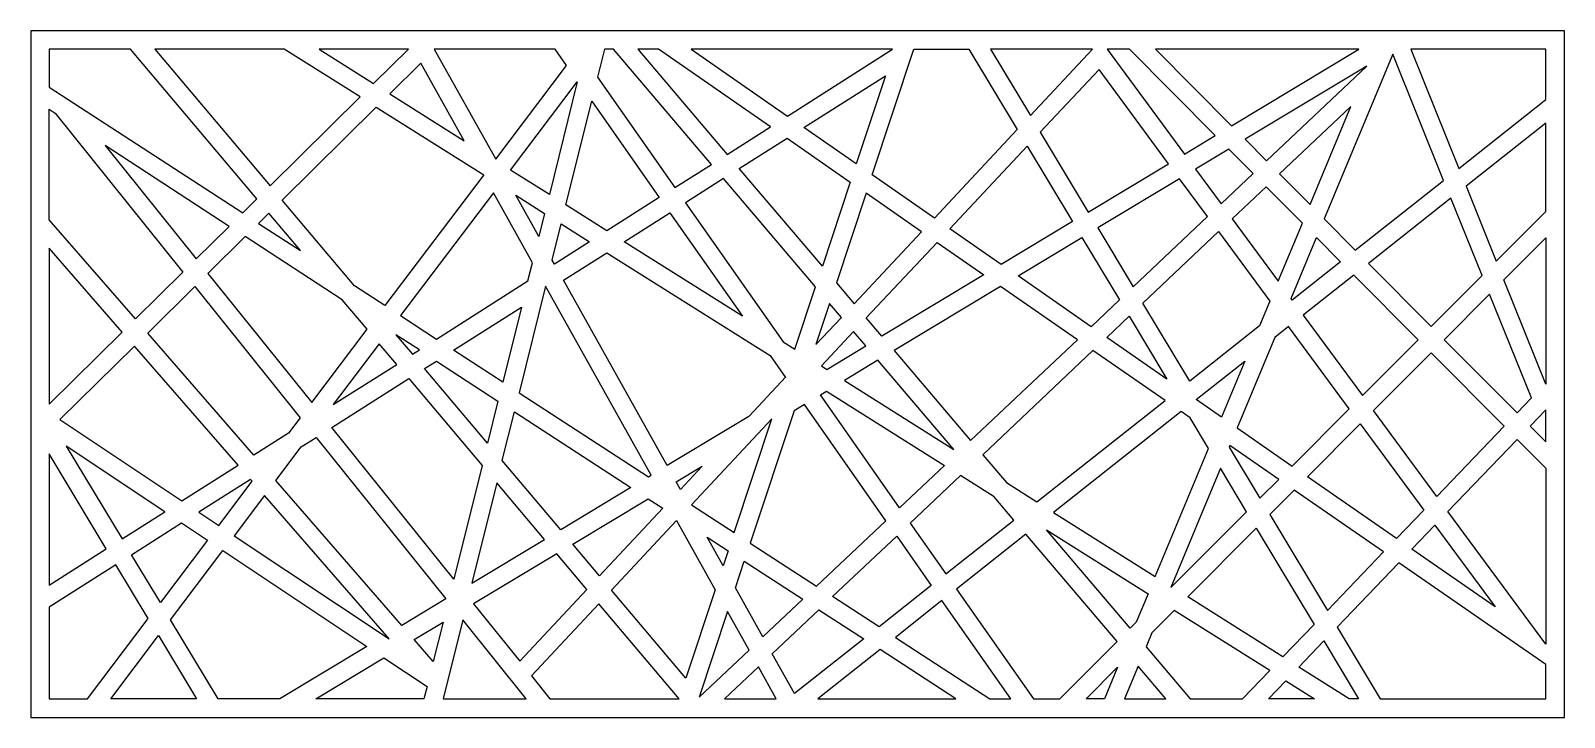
# Model space of a CAD drawing. Extents: x 1169 to 4707, y 33 to 1617.
import ezdxf

# ---------------------------------------------------------------- set-up
doc = ezdxf.new("R2010")
doc.units = 0
doc.layers.add('DEFAULT_LAYER', color=1, linetype='CONTINUOUS')

msp = doc.modelspace()

# ---------------------------------------------------------------- linework, layer by layer
at = {"layer": 'DEFAULT_LAYER'}
for points in [[(1168.8, 32.8), (4706.7, 32.8), (4706.7, 1617), (1168.8, 1617)], [(1211.5, 1486.7), (1658, 1196.4), (1690.8, 1228.8), (1399, 1574.2), (1211.5, 1574.2)], [(1721.3, 1259), (1928.7, 1464), (1753.8, 1574.2), (1455, 1574.2)], [(2040.2, 1574.2), (1834, 1574.2), (1959.9, 1494.9)], [(2405, 1537), (2378.9, 1574.2), (2099.8, 1574.2), (2241.5, 1320.7)], [(2513.1, 1574.2), (2492.6, 1574.2), (2476.5, 1509.6), (2655, 1255.1), (2739.1, 1308.6)], [(2617.1, 1574.2), (2569.3, 1574.2), (2775.5, 1331.7), (2875.3, 1395.1)], [(3157.1, 1574.2), (2692.2, 1574.2), (2914.5, 1420)], [(3110, 1284.4), (3206, 1574.2), (3333.1, 1574.2), (3444.5, 1388.7), (3253.7, 1184.8)], [(3383, 1574.2), (3474.9, 1421.1), (3618.1, 1574.2)], [(3703.3, 1574.2), (3652.2, 1574.2), (3830.5, 1332.2), (3901.4, 1374.9)], [(4232.4, 1574.2), (3763.7, 1574.2), (3939.1, 1397.7)], [(4310.9, 1562.9), (4152.7, 1182.8), (4224.5, 1110.6), (4428.3, 1271.7)], [(4352.4, 1574.2), (4463.2, 1299.4), (4663.9, 1458.1), (4663.9, 1574.2)], [(1997.1, 1471.4), (2168.8, 1363.1), (2068.7, 1542.2)], [(3793.7, 1310.1), (3633.3, 1527.8), (3497.8, 1383), (3608.4, 1198.5)], [(4250.9, 1535.4), (3970.2, 1366.4), (4019.6, 1316.7)], [(2429.8, 1498.8), (2365.3, 1239.2), (2276, 1295.5)], [(3073.4, 1309.8), (2952.6, 1393.6), (3140.7, 1513.1)], [(2498.1, 1155.4), (2403.4, 1215.2), (2462.9, 1454.5), (2618.8, 1232.1)], [(1211.5, 1435.7), (1225.6, 1426.6), (1520.1, 1060.2), (1410.6, 951.9), (1211.5, 1180.9)], [(1915.8, 1028.7), (1749, 1226.2), (1965.8, 1440.6), (2213.8, 1284.1), (1986.1, 983)], [(4120.1, 1215.6), (4214.2, 1441.8), (4049.8, 1286.4)], [(4479.9, 1258), (4549.7, 1085), (4663.9, 1199.5), (4663.9, 1403.5)], [(1340.6, 1351.8), (1550.7, 1090.4), (1626.8, 1165.6)], [(3059.4, 1267.5), (2995.1, 1073.5), (2803.5, 1298.8), (2913.5, 1368.7)], [(3571.8, 1176.5), (3407.9, 1077.8), (3289.2, 1160.1), (3467.4, 1350.5)], [(3932.5, 1343.7), (3856, 1297.7), (3914.9, 1217.7), (3988.5, 1287.3)], [(2904.6, 899.1), (2931.7, 882), (2979.4, 1025.9), (2767, 1275.6), (2679.6, 1220)], [(3630.4, 1161.8), (3712, 1025.8), (3883.6, 1188.1), (3819.2, 1275.5)], [(2022.1, 959.6), (2105.1, 905.6), (2315.6, 1039.5), (2326.2, 1081.7), (2236.1, 1242.7)], [(3027.5, 1035.3), (3068.6, 987), (3224.1, 1153.2), (3096, 1242.1)], [(4018.7, 1257), (3940.5, 1183), (4046.6, 1039), (4102.3, 1172.9)], [(2288.2, 1237.2), (2354.4, 1195.5), (2341.2, 1142.4)], [(4399.5, 934.4), (4516.8, 1052), (4444.9, 1230.4), (4254.8, 1080)], [(1718.4, 1196.1), (1694.7, 1172.5), (1791.5, 1109.6)], [(2458.2, 1130), (2377, 1078.5), (2371.7, 1087.8), (2392.5, 1171.5)], [(2538.2, 1130.2), (2643.4, 1197.1), (2810.9, 958.2)], [(1887.2, 996.3), (1663.5, 1141.8), (1577.7, 1056.9), (1817, 759.3), (1944.7, 928.2)], [(3615.1, 934.1), (3446.5, 1051.1), (3593.8, 1139.8), (3680.2, 995.7)], [(4003.7, 936), (3842.4, 808.5), (3734.6, 988.3), (3909.2, 1153.4), (4027.4, 993)], [(4134.9, 1140), (4190.7, 1083.9), (4078.8, 995.4), (4076.2, 998.9)], [(4663.9, 1138.9), (4663.9, 801.7), (4567.1, 1041.8)], [(1211.5, 1115.6), (1211.5, 755.2), (1380.1, 921.8)], [(2498.2, 1104.8), (2874.5, 867.5), (2910.1, 816.7), (2910.6, 818.2), (2825.2, 726.9), (2637, 613.6), (2397.9, 1041.1)], [(3096.5, 954.2), (3259.7, 1128.6), (3367.8, 1053.6), (3132.5, 911.9)], [(1683.6, 637.8), (1438.7, 919.5), (1547.1, 1026.7), (1790.4, 724.1), (1763.5, 688.6)], [(2356.7, 1027.2), (2295.7, 781.7), (2594, 587.7), (2600.3, 591.5)], [(3583.3, 904.1), (3406.3, 1026.9), (3160.6, 878.9), (3337.1, 671.3)], [(4240.9, 775.4), (4369.3, 904.1), (4221, 1053.3), (4104.2, 960.9)], [(4534.2, 1008.9), (4429.7, 904.1), (4597.6, 735.2), (4630.7, 769.7)], [(2300.7, 979.3), (2257.7, 806.4), (2144.5, 880)], [(3011.8, 987.8), (2980.3, 892.7), (3039.2, 955.6)], [(3702.7, 958.2), (3789.9, 812.9), (3651, 909.2)], [(3095.3, 889.6), (3067.1, 922.8), (2992.8, 843.4), (3005.5, 835.5)], [(4070.6, 934.4), (4038.9, 909.3), (3952, 700.4), (4078.6, 612.6), (4210.3, 744.7)], [(1517.5, 532.3), (1647.1, 614.6), (1408.2, 889.4), (1236.4, 719.6)], [(2013.1, 847.2), (1973, 894.7), (1866.7, 754.2)], [(2049.6, 870.4), (2065.4, 880.4), (2011.4, 915.5)], [(2077.4, 837.4), (2104.8, 854.8), (2246.8, 762.4), (2222.7, 665.4)], [(3298.4, 650.7), (3123.4, 856.5), (3046, 809.9)], [(3785.8, 763.7), (3619.2, 879.2), (3364.9, 638.6), (3419.5, 574.4), (3490.1, 529.8)], [(3969.9, 854.7), (3916.1, 725.4), (3857.6, 765.9)], [(4412.6, 542.4), (4266.6, 740.5), (4399.5, 873.8), (4567.9, 704.3)], [(2041, 814.2), (2210, 614.2), (2144.7, 351.7), (1863.5, 701.4)], [(3173.1, 516.2), (2990.5, 776.5), (3005, 785.2), (3276.5, 614)], [(2828.8, 435), (2981.9, 335.4), (3141.7, 486.5), (2953.8, 754.4), (2929.7, 739.9)], [(2553.2, 563.1), (2391.4, 465.7), (2256.8, 625.1), (2284.8, 737.7)], [(2878.5, 721.3), (2693.1, 523.2), (2791.7, 459.1)], [(3843.4, 723.7), (3822.5, 738.2), (3528.5, 505.7), (3763.1, 357.7), (3885.9, 652.9)], [(4114.3, 587.9), (4236, 709.9), (4382.5, 511.1), (4319.6, 445.5)], [(4663.9, 668.4), (4663.9, 742.5), (4627.7, 704.8)], [(2024.9, 245), (1734.5, 579.2), (1793, 656.6), (1827.2, 678.3), (2126.4, 306.2)], [(4663.9, 201.4), (4438.3, 507.5), (4598.1, 673.9), (4663.9, 607.7)], [(1211.5, 640.6), (1211.5, 337.8), (1343.3, 421.5)], [(1250.5, 658.8), (1379.5, 444.5), (1478.1, 507.2)], [(3933.7, 656.4), (4004.5, 538.3), (4047.9, 581.9), (3935.2, 660)], [(2718.1, 612.5), (2667.7, 558.6), (2657.9, 576.2)], [(3798.8, 332.1), (3973.3, 507.1), (3913.3, 607.3)], [(1679.4, 577.4), (1675.5, 581.9), (1556.5, 506.3), (1602.5, 475.6)], [(2354.3, 443.3), (2244, 573.9), (2186.5, 342.3)], [(3391.2, 541.7), (3313.9, 590.4), (3197.9, 480.8), (3280, 363.7), (3437, 487.8)], [(1638.2, 451.9), (1995.4, 213.8), (1708.1, 544.4)], [(2419.3, 432.6), (2593.1, 537.2), (2627, 515.1), (2481.2, 359.3)], [(4083.6, 557.1), (4027.2, 500.5), (4160, 279.2), (4289.6, 414.3)], [(1576.7, 441.5), (1467.9, 297.6), (1401.5, 407.8), (1517, 481.2)], [(2509, 326.4), (2658.9, 486.6), (2748.1, 327.3), (2680.5, 123.4)], [(3512.3, 465.3), (3746.4, 317.6), (3719.3, 252.4), (3705.3, 238.3)], [(3837.8, 310.6), (3996, 469.3), (4129.3, 247.2), (4057.3, 172.2)], [(4547.1, 287.7), (4355.2, 420.8), (4408.3, 476.1)], [(2729.2, 448.7), (2777.8, 417.1), (2766.3, 382.3)], [(3125.8, 241.8), (3018.8, 311.4), (3166.5, 451.1), (3246.4, 337.1)], [(3543, 75.6), (3675, 207.9), (3464.7, 455.2), (3304.6, 328.6), (3482, 75.6)], [(1743.6, 75.6), (1601.4, 75.6), (1491.6, 258.1), (1612.3, 417.7), (1944.3, 196.5)], [(2382.2, 410.2), (2190.5, 294.8), (2296.9, 162.4), (2451.8, 327.9)], [(2814.9, 393), (2949.9, 305.1), (2858, 218.2), (2794.6, 331.7)], [(4663.9, 154.7), (4325.2, 389.6), (4182.8, 241.2), (4282.1, 75.6), (4663.9, 75.6)], [(1211.5, 287.1), (1211.5, 75.6), (1300, 75.6), (1440.1, 260.8), (1365.4, 384.9)], [(2664.9, 75.6), (2479.6, 295), (2324, 128.7), (2366.7, 75.6)], [(3381.3, 75.6), (3429.8, 75.6), (3271, 302.1), (3163.7, 217.2)], [(2053.4, 212.3), (2120.1, 252.4), (2097.5, 161.6)], [(2120.2, 75.6), (2311.8, 75.6), (2165.4, 257.6)], [(2711, 79.2), (2826, 187.9), (2776.4, 276.7)], [(3090.4, 213.8), (2931, 87.7), (2879.6, 179.7), (2986.8, 281.1)], [(3755.5, 228.1), (3741.9, 195.3), (3843.6, 75.6), (3964.6, 75.6), (4027, 140.7), (3806.8, 279.6)], [(1353.7, 75.6), (1463.8, 221.3), (1551.5, 75.6)], [(3302.8, 75.6), (3128.3, 189.2), (2984.7, 75.6)], [(4210.4, 75.6), (4094.2, 148.9), (4152.1, 209.2), (4232.2, 75.6)], [(1826.5, 75.6), (1983.6, 170.2), (2083.2, 103.9), (2076.1, 75.6)], [(2888.8, 75.6), (2847.5, 149.4), (2769.5, 75.6)], [(3645.7, 75.6), (3603.4, 75.6), (3676, 148.4)], [(3692.1, 75.6), (3787.5, 75.6), (3723.4, 151)], [(4130.2, 75.6), (4023.9, 75.6), (4064, 117.4)]]:
    msp.add_lwpolyline(points, close=True, dxfattribs=at)

doc.saveas('drawing.dxf')
